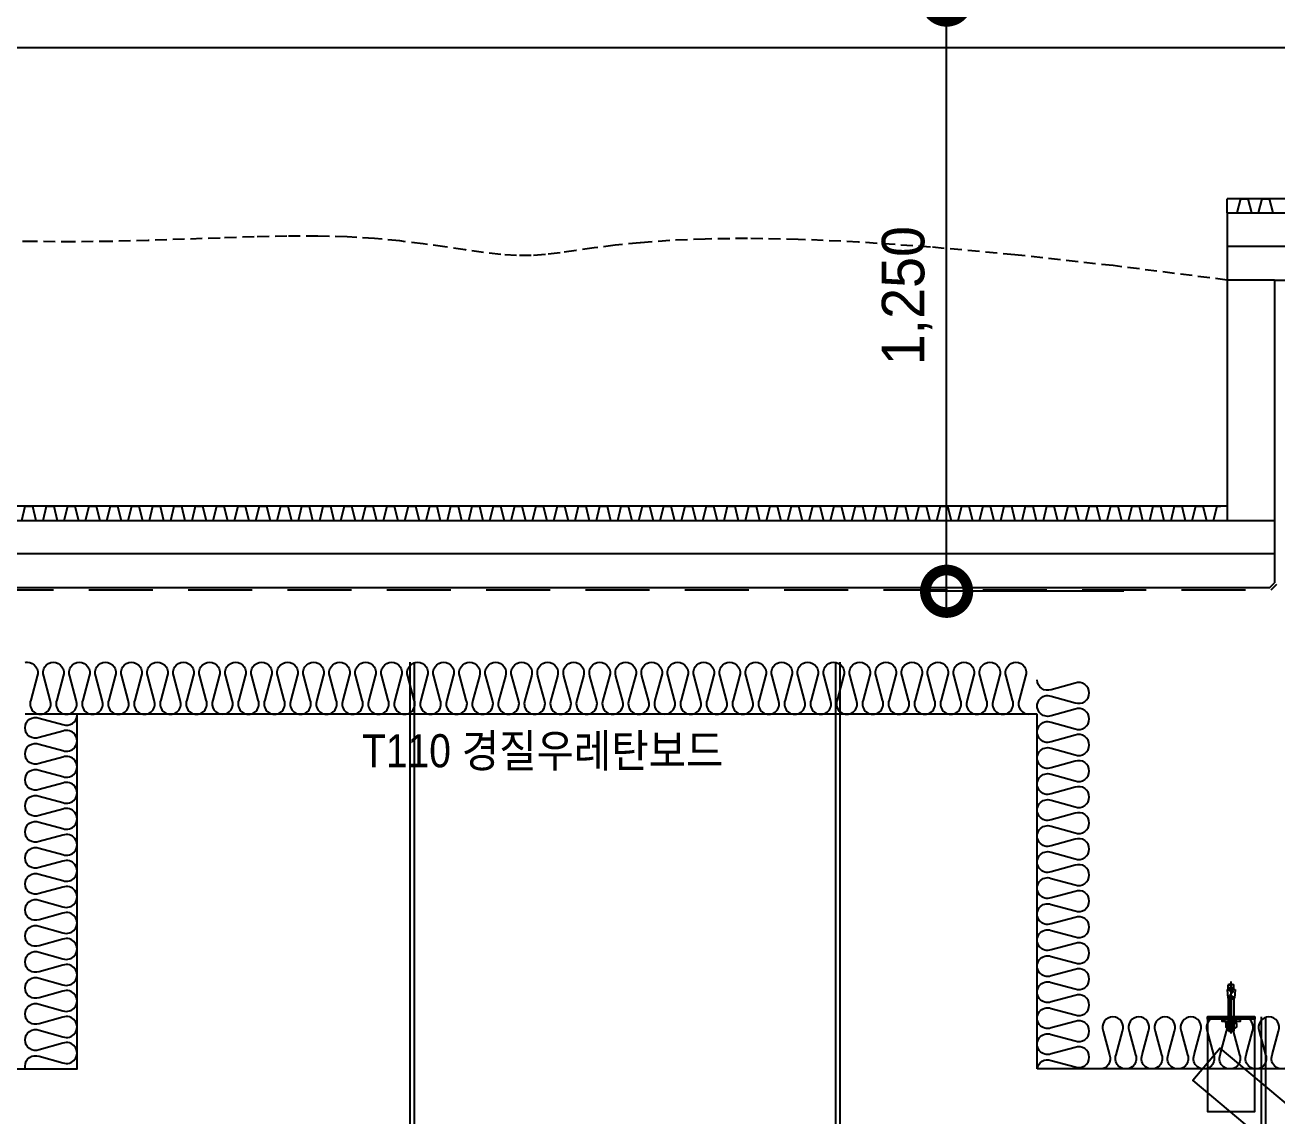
# Model space of a CAD drawing. Header units: millimetres. Extents: x 17311 to 801382, y -242618 to -104888.
# Drawn here: x 156145 to 158792, y -220068 to -217761 of the extents above; entities that cross this region are included whole.
import ezdxf
from ezdxf.enums import TextEntityAlignment as Align

# ---------------------------------------------------------------- set-up
doc = ezdxf.new("R2010")
doc.units = ezdxf.units.MM
doc.header["$LTSCALE"] = 250
doc.linetypes.add('HID', pattern=[2.8, 1.8, -1])
doc.linetypes.add('HIDDENX2', pattern=[0.75, 0.5, -0.25])
doc.layers.get('Defpoints').update_dxf_attribs({"color": 151})
for name, color, linetype in [('A-CEIL_EL', 8, 'Continuous'), ('A-ELE-4', 4, 'Continuous'), ('A-ETC-8', 8, 'Continuous'), ('A-FIN', 6, 'Continuous'), ('A-FIN-8', 8, 'Continuous'), ('A-HAT-WIREMESH', 9, 'g_mesh'), ('A-INS', 251, 'Continuous'), ('A-WP', 1, 'HID'), ('ISL', 251, 'Continuous'), ('배수판', 251, 'Continuous')]:
    doc.layers.add(name, color=color, linetype=linetype)
doc.layers.add('CK', color=221, linetype='Continuous', plot=False)
doc.layers.add('NOPLOT-단열', color=225, linetype='Continuous', plot=False)
doc.styles.add('Gdim', font='')
doc.styles.get('Gdim').set_extended_font_data('Dotum')
doc.linetypes.add('g_mesh', pattern='A,10,-0.8,["X",Gdim,S=0.6,R=0,X=-0.15,Y=-0.3],-0.8', length=11.6)
doc.dimstyles.new('Gdim50', dxfattribs={"dimscale": 30, "dimtxt": 3, "dimasz": 6, "dimexe": 1.5, "dimexo": 2, "dimgap": 1, "dimtad": 1, "dimdec": 0, "dimzin": 0, "dimdsep": 46, "dimlunit": 6, "dimtxsty": 'Gdim', "dimblk": 'DOTSMALL', "dimcen": 1.5, "dimdle": 1.5, "dimclrd": 256, "dimclre": 256, "dimclrt": 256, "dimazin": 0, "dimtfac": 1, "dimtdec": 0, "dimtix": 1, "dimtmove": 2, "dimatfit": 3, "dimldrblk": 'DOTSMALL', "dimfxl": 1.5, "dimtolj": 1, "dimtzin": 0, "dimlwd": -1, "dimlwe": -1, "dimarcsym": 1})

# ---------------------------------------------------------------- blocks, each defined once
blk = doc.blocks.new('m12 set anchor')
at = {"layer": 'A-ETC-8'}
for p, q in [((-11, 5.5), (-11, 12.5)), ((-10.8, 3), (-0.5, 4)), ((-10.8, 0), (-10.8, 3)), ((-10.8, 0), (-0.5, 1)), ((-10.8, 0), (0.5, 0)), ((0, 14), (-9.5, 14)), ((0, 4), (-9.5, 4)), ((-4.8, 21), (-6, 19.8)), ((-6, 19.8), (6, 19.8)), ((-6, -49), (-6, 19.8)), ((-5.5, 5.5), (-5.5, 12.5)), ((-4.8, 21), (4.8, 21)), ((-4.8, -49), (-4.8, 21)), ((-0.5, 1), (-0.5, 4)), ((10.7, 3), (-0.5, 3)), ((0, 26), (0, -84)), ((0, 14), (9.5, 14)), ((0, 4), (9.5, 4)), ((0.5, 2), (10.7, 3)), ((0.5, -1), (0.5, 2)), ((0.5, -1), (10.7, 0)), ((6, 19.8), (4.8, 21)), ((4.8, -49), (4.8, 21)), ((5.5, 5.5), (5.5, 12.5)), ((6, -49), (6, 19.8)), ((10.7, 0), (10.7, 3)), ((11, 5.5), (11, 12.5)), ((-8.2, -67), (-7, -49)), ((-7, -49), (0, -49)), ((6, -46.6), (-6, -46.6)), ((0, -49), (3.9, -49)), ((7, -49), (4.4, -49)), ((8.2, -67), (7, -49)), ((-3.6, -67), (-8.2, -67)), ((-6, -67), (-6, -76.6)), ((6, -69.4), (-6, -69.4)), ((6, -70.6), (-6, -70.6)), ((0, -79), (-6, -76.6)), ((-6, -76.6), (0, -76.6)), ((2.6, -60.8), (-3.6, -54.7)), ((2.9, -60.5), (-3.2, -54.4)), ((-2.4, -64.1), (1.2, -64.1)), ((-2.4, -64.6), (1.2, -64.6)), ((-2.4, -67), (0, -67)), ((0, -67), (8.2, -67)), ((6, -76.6), (0, -76.6)), ((0, -79), (6, -76.6)), ((6, -67), (6, -76.6))]:
    blk.add_line(p, q, dxfattribs=at)
for centre, radius, start, end in [((-9.5, 12.5), 1.47, 90, 180), ((-9.5, 5.5), 1.47, 180, 270), ((-7, 12.5), 1.47, 0, 90), ((-7, 5.5), 1.47, 270, 0), ((-4, 12.5), 1.47, 90, 180), ((-4, 5.5), 1.47, 180, 270), ((4, 12.5), 1.47, 0, 90), ((4, 5.5), 1.47, 270, 0), ((7, 12.5), 1.47, 90, 180), ((7, 5.5), 1.47, 180, 270), ((9.5, 12.5), 1.47, 0, 90), ((9.5, 5.5), 1.47, 270, 0), ((-2.4, -53.5), 1.68, 45, 225), ((-2.4, -53.5), 1.2, 45, 225), ((1, -50.1), 3.6, 225, 18.0378), ((1, -50.1), 3.12, 225, 20.9333), ((-2.4, -65.8), 1.68, 90, 225.5847), ((-2.4, -65.8), 1.2, 90, 270), ((1.2, -62.2), 2.4, 270, 45), ((1.2, -62.2), 1.92, 270, 45)]:
    blk.add_arc(centre, radius, start, end, dxfattribs=at)
blk = doc.blocks.new('_DotSmall')
at = {"color": 0, "linetype": 'ByBlock', "const_width": 0.5}
blk.add_lwpolyline([(-0.0625, 0, 1), (0.0625, 0, 1)], format="xyb", close=True, dxfattribs=at)
blk = doc.blocks.new('*D55')
at = {"layer": 'CK', "transparency": 16777216}
for p, q in [((158093.8, -219003.4), (158093.8, -217663.4)), ((158468.7, -217708.4), (158048.8, -217708.4)), ((158468.7, -218958.4), (158048.8, -218958.4))]:
    blk.add_line(p, q, dxfattribs=at)
at = {"layer": 'Defpoints', "color": 0, "transparency": 16777216}
for p in [(158093.8, -217708.4), (158528.7, -217708.4), (158528.7, -218958.4)]:
    blk.add_point(p, dxfattribs=at)
at = {"layer": 'CK', "transparency": 16777216, "xscale": 180, "yscale": 180, "zscale": 180}
for p, rotation in [((158093.8, -217708.4), 90), ((158093.8, -218958.4), 270)]:
    blk.add_blockref('_DotSmall', p, dxfattribs=dict(at, rotation=rotation))
at = {"layer": 'CK', "transparency": 16777216, "insert": (158010.1, -218333.4), "char_height": 90, "attachment_point": 5, "rotation": 90, "style": 'Gdim'}
blk.add_mtext('\\A1;1,250', dxfattribs=at)

msp = doc.modelspace()

# ---------------------------------------------------------------- hatches: boundary and pattern name
at = {"layer": 'A-ETC-8'}
h = msp.add_hatch(dxfattribs=at)
h.set_pattern_fill('JIS_LC_20A', color=256, scale=2, angle=180)
h.set_pattern_definition([(45, (146571.477, -224919.067), (-28.28427, 28.28427), []), (45, (146573.477, -224919.067), (-28.28427, 28.28427), [])])
h.paths.add_polyline_path([(158745.4, -219863.4), (158645.4, -219863.4), (158645.4, -219858.4), (158745.4, -219858.4)])
h = msp.add_hatch(dxfattribs=at)
h.set_pattern_fill('DASH', color=256, scale=0.5, angle=360)
h.set_pattern_definition([(360, (158439.6644, -208464.9243), (1.5875, 1.5875), [1.5875, -1.5875])])
h.paths.add_polyline_path([(158701.9, -219863.4), (158688.9, -219863.4), (158688.9, -219858.4), (158701.9, -219858.4)])

# ---------------------------------------------------------------- linework, layer by layer
at = {"layer": 'A-CEIL_EL'}
for p, q in [((156959.8, -221922.6, 0), (156959.8, -219108.4, 0)), ((156968.8, -221922.6, 0), (156968.8, -219108.4, 0)), ((157859.8, -221922.6, 0), (157859.8, -219108.4, 0)), ((157868.8, -221922.6, 0), (157868.8, -219108.4, 0)), ((158759.8, -221922.6, 0), (158759.8, -219858.4, 0)), ((158768.8, -221922.6, 0), (158768.8, -219858.4, 0))]:
    msp.add_line(p, q, dxfattribs=at)
at = {"layer": 'A-ELE-4'}
msp.add_line((154895.3, -217808.4), (162090.3, -217808.4), dxfattribs=at)
at = {"layer": 'A-ETC-8'}
for points in [[(158745.4, -219858.4), (158645.4, -219858.4), (158645.4, -220058.4), (158745.4, -220058.4)], [(158745.4, -219863.4), (158645.4, -219863.4), (158645.4, -219858.4), (158745.4, -219858.4)], [(158701.9, -219863.4), (158688.9, -219863.4), (158688.9, -219858.4), (158701.9, -219858.4)], [(158715.4, -219863.4), (158675.4, -219863.4), (158675.4, -219867.4), (158715.4, -219867.4)]]:
    msp.add_lwpolyline(points, close=True, dxfattribs=at)
at = {"layer": 'A-ETC-8', "elevation": 0}
msp.add_lwpolyline([(159797.2, -220868.2), (158671.9, -219924.1), (158614.1, -219993), (159739.3, -220937.2)], close=True, dxfattribs=at)
at = {"layer": 'A-FIN'}
for p, q in [((158687.3, -218158.4), (162987.3, -218158.4, 0)), ((158687.3, -218158.4, 0), (158687.3, -218808.4, 0)), ((158787.3, -218300.4, 0), (158687.3, -218300.4, 0)), ((154803.3, -218808.4, 0), (158787.3, -218808.4, 0))]:
    msp.add_line(p, q, dxfattribs=at)
at = {"layer": 'A-FIN-8'}
for p, q in [((158787.3, -218300.4, 0), (162977, -218300.4, 0)), ((158787.3, -218300.4, 0), (158787.3, -218940.2)), ((154813.5, -218950.4, 0), (158777, -218950.4, 0)), ((158777, -218950.4), (158787.3, -218940.2))]:
    msp.add_line(p, q, dxfattribs=at)
at = {"layer": 'A-HAT-WIREMESH', "ltscale": 0.6}
for p, q in [((162987.3, -218229.4, 0), (158687.3, -218229.4)), ((158787.3, -218879.4, 0), (154803.3, -218879.4, 0))]:
    msp.add_line(p, q, dxfattribs=at)
at = {"layer": 'A-INS', "linetype": 'HIDDENX2', "ltscale": 0.2}
msp.add_lwpolyline([(158687.3, -218300.4), (158446.2, -218269.9), (158238, -218247), (158059.5, -218230.7), (157907.8, -218220.1), (157779.9, -218214.3), (157672.7, -218212.5), (157583.3, -218213.6), (157508.6, -218216.9), (157445.9, -218221.5), (157393.2, -218226.9), (157348.5, -218232.5), (157310.2, -218238), (157276.5, -218242.8), (157245.5, -218246.5), (157215.4, -218248.6), (157184.5, -218248.7), (157151.1, -218246.4), (157114.9, -218242.2), (157075.7, -218236.6), (157033.1, -218230.3), (156987.1, -218223.8), (156937.5, -218217.7), (156883.9, -218212.6), (156826.3, -218209.1), (156764.5, -218207.6), (156698.8, -218207.8), (156629.7, -218209.2), (156557.5, -218211.5), (156482.7, -218214.1), (156405.7, -218216.6), (156326.8, -218218.6), (156246.6, -218219.5), (156165.2, -218219.1), (156083.1, -218217.5)], dxfattribs=at)
at = {"layer": 'A-WP', "ltscale": 0.3}
for p, q in [((154810.4, -218955.4, 0), (158780.1, -218955.4, 0)), ((158780.1, -218955.4), (158792.3, -218943.3))]:
    msp.add_line(p, q, dxfattribs=at)
at = {"layer": 'ISL'}
for p, q in [((158285.3, -219218.4), (156145.3, -219218.4)), ((158285.3, -219968.4), (158285.3, -219218.4)), ((159105.3, -219968.4), (158285.3, -219968.4))]:
    msp.add_line(p, q, dxfattribs=at)
msp.add_lwpolyline([(156145.3, -219109, -0.057371), (156150.3, -219108.4, -0.524856), (156170.8, -219138.2), (156157.2, -219188.6, 1.449198), (156198.3, -219188.6), (156184.7, -219138.2, -0.524856), (156205.3, -219108.4, -0.524856), (156225.8, -219138.2), (156212.2, -219188.6, 1.449198), (156253.3, -219188.6), (156239.7, -219138.2, -0.524856), (156260.3, -219108.4, -0.524856), (156280.8, -219138.2), (156267.2, -219188.6, 1.449198), (156308.3, -219188.6), (156294.7, -219138.2, -0.524856), (156315.3, -219108.4, -0.524856), (156335.8, -219138.2), (156322.2, -219188.6, 1.449198), (156363.3, -219188.6), (156349.7, -219138.2, -0.524856), (156370.3, -219108.4, -0.524856), (156390.8, -219138.2), (156377.2, -219188.6, 1.449198), (156418.3, -219188.6), (156404.7, -219138.2, -0.524856), (156425.3, -219108.4, -0.524856), (156445.8, -219138.2), (156432.2, -219188.6, 1.449198), (156473.3, -219188.6), (156459.7, -219138.2, -0.524856), (156480.3, -219108.4, -0.524856), (156500.8, -219138.2), (156487.2, -219188.6, 1.449198), (156528.3, -219188.6), (156514.7, -219138.2, -0.524856), (156535.3, -219108.4, -0.524856), (156555.8, -219138.2), (156542.2, -219188.6, 0.524933), (156562.8, -219218.4, 0.524933), (156583.3, -219188.6), (156569.7, -219138.2, -0.524856), (156590.3, -219108.4, -0.524856), (156610.8, -219138.2), (156597.2, -219188.6, 1.449198), (156638.3, -219188.6), (156624.7, -219138.2, -0.524856), (156645.3, -219108.4, -0.524856), (156665.8, -219138.2), (156652.2, -219188.6, 1.449198), (156693.3, -219188.6), (156679.7, -219138.2, -0.524856), (156700.3, -219108.4, -0.524856), (156720.8, -219138.2), (156707.2, -219188.6, 1.449198), (156748.3, -219188.6), (156734.7, -219138.2, -0.524856), (156755.3, -219108.4, -0.524856), (156775.8, -219138.2), (156762.2, -219188.6, 1.449198), (156803.3, -219188.6), (156789.7, -219138.2, -0.524856), (156810.3, -219108.4, -0.524856), (156830.8, -219138.2), (156817.2, -219188.6, 1.449198), (156858.3, -219188.6), (156844.7, -219138.2, -0.524856), (156865.3, -219108.4, -0.524856), (156885.8, -219138.2), (156872.2, -219188.6, 1.449198), (156913.3, -219188.6), (156899.7, -219138.2, -0.524856), (156920.3, -219108.4, -0.524856), (156940.8, -219138.2), (156927.2, -219188.6, 1.449198), (156968.3, -219188.6), (156954.7, -219138.2, -0.524856), (156975.3, -219108.4, -0.524856), (156995.8, -219138.2), (156982.2, -219188.6, 1.449198), (157023.3, -219188.6), (157009.7, -219138.2, -0.524855), (157030.3, -219108.4, -0.524855), (157050.8, -219138.2), (157037.2, -219188.6, 1.449198), (157078.3, -219188.6), (157064.7, -219138.2, -0.524856), (157085.3, -219108.4, -0.524856), (157105.8, -219138.2), (157092.2, -219188.6, 1.449198), (157133.3, -219188.6), (157119.7, -219138.2, -0.524856), (157140.3, -219108.4, -0.524856), (157160.8, -219138.2), (157147.2, -219188.6, 1.449198), (157188.3, -219188.6), (157174.7, -219138.2, -0.524856), (157195.3, -219108.4, -0.524856), (157215.8, -219138.2), (157202.2, -219188.6, 1.449198), (157243.3, -219188.6), (157229.7, -219138.2, -0.524856), (157250.3, -219108.4, -0.524856), (157270.8, -219138.2), (157257.2, -219188.6, 1.449198), (157298.3, -219188.6), (157284.7, -219138.2, -0.524856), (157305.3, -219108.4, -0.524856), (157325.8, -219138.2), (157312.2, -219188.6, 1.449198), (157353.3, -219188.6), (157339.7, -219138.2, -0.524856), (157360.3, -219108.4, -0.524856), (157380.8, -219138.2), (157367.2, -219188.6, 1.449198), (157408.3, -219188.6), (157394.7, -219138.2, -0.524856), (157415.3, -219108.4, -0.524856), (157435.8, -219138.2), (157422.2, -219188.6, 1.449198), (157463.3, -219188.6), (157449.7, -219138.2, -0.524856), (157470.3, -219108.4, -0.524856), (157490.8, -219138.2), (157477.2, -219188.6, 0.524933), (157497.8, -219218.4, 0.524933), (157518.3, -219188.6), (157504.7, -219138.2, -0.524856), (157525.3, -219108.4, -0.524856), (157545.8, -219138.2), (157532.2, -219188.6, 1.449198), (157573.3, -219188.6), (157559.7, -219138.2, -0.524856), (157580.3, -219108.4, -0.524856), (157600.8, -219138.2), (157587.2, -219188.6, 1.449198), (157628.3, -219188.6), (157614.7, -219138.2, -0.524856), (157635.3, -219108.4, -0.524856), (157655.8, -219138.2), (157642.2, -219188.6, 1.449198), (157683.3, -219188.6), (157669.7, -219138.2, -0.524856), (157690.3, -219108.4, -0.524856), (157710.8, -219138.2), (157697.2, -219188.6, 1.449198), (157738.3, -219188.6), (157724.7, -219138.2, -0.524856), (157745.3, -219108.4, -0.524856), (157765.8, -219138.2), (157752.2, -219188.6, 1.449198), (157793.3, -219188.6), (157779.7, -219138.2, -0.524856), (157800.3, -219108.4, -0.524856), (157820.8, -219138.2), (157807.2, -219188.6, 1.449198), (157848.3, -219188.6), (157834.7, -219138.2, -0.524856), (157855.3, -219108.4, -0.524856), (157875.8, -219138.2), (157862.2, -219188.6, 1.449198), (157903.3, -219188.6), (157889.7, -219138.2, -0.524856), (157910.3, -219108.4, -0.524856), (157930.8, -219138.2), (157917.2, -219188.6, 1.449198), (157958.3, -219188.6), (157944.7, -219138.2, -0.524856), (157965.3, -219108.4, -0.524856), (157985.8, -219138.2), (157972.2, -219188.6, 1.449198), (158013.3, -219188.6), (157999.7, -219138.2, -0.524856), (158020.3, -219108.4, -0.524856), (158040.8, -219138.2), (158027.2, -219188.6, 1.449198), (158068.3, -219188.6), (158054.7, -219138.2, -0.524856), (158075.3, -219108.4, -0.524856), (158095.8, -219138.2), (158082.2, -219188.6, 1.449198), (158123.3, -219188.6), (158109.7, -219138.2, -0.524856), (158130.3, -219108.4, -0.524856), (158150.8, -219138.2), (158137.2, -219188.6, 1.449198), (158178.3, -219188.6), (158164.7, -219138.2, -0.524856), (158185.3, -219108.4, -0.524856), (158205.8, -219138.2), (158192.2, -219188.6, 1.449198), (158233.3, -219188.6), (158219.7, -219138.2, -0.524856), (158240.3, -219108.4, -0.524856), (158260.8, -219138.2), (158247.2, -219188.6, 0.524933), (158267.8, -219218.4)], format="xyb", dxfattribs=at)
at = {"layer": 'ISL', "elevation": 0}
for points in [[(158285.4, -219968.4, -0.489145), (158315.1, -219950.3), (158365.4, -219964, 0.524856), (158395.3, -219943.4, 0.524856), (158365.4, -219922.8), (158315.1, -219936.5, -1.449198), (158315.1, -219895.3), (158365.4, -219909, 0.524856), (158395.3, -219888.4, 0.524856), (158365.4, -219867.8), (158315.1, -219881.5, -1.449198), (158315.1, -219840.3), (158365.4, -219854, 0.524856), (158395.3, -219833.4, 0.524856), (158365.4, -219812.8), (158315.1, -219826.5, -1.449198), (158315.1, -219785.3), (158365.4, -219799, 0.524856), (158395.3, -219778.4, 0.524856), (158365.4, -219757.8), (158315.1, -219771.5, -1.449198), (158315.1, -219730.3), (158365.4, -219744, 0.524856), (158395.3, -219723.4, 0.524856), (158365.4, -219702.8), (158315.1, -219716.5, -1.449198), (158315.1, -219675.3), (158365.4, -219689, 0.524856), (158395.3, -219668.4, 0.524856), (158365.4, -219647.8), (158315.1, -219661.5, -1.449198), (158315.1, -219620.3), (158365.4, -219634, 0.524856), (158395.3, -219613.4, 0.524856), (158365.4, -219592.8), (158315.1, -219606.5, -1.449198), (158315.1, -219565.3), (158365.4, -219579, 0.524856), (158395.3, -219558.4, 0.524856), (158365.4, -219537.8), (158315.1, -219551.5, -1.449198), (158315.1, -219510.3), (158365.4, -219524, 0.524856), (158395.3, -219503.4, 0.524856), (158365.4, -219482.8), (158315.1, -219496.5, -1.449198), (158315.1, -219455.3), (158365.4, -219469, 0.524856), (158395.3, -219448.4, 0.524856), (158365.4, -219427.8), (158315.1, -219441.5, -1.449198), (158315.1, -219400.3), (158365.4, -219414, 0.524856), (158395.3, -219393.4, 0.524856), (158365.4, -219372.8), (158315.1, -219386.5, -1.449198), (158315.1, -219345.3), (158365.4, -219359, 0.524856), (158395.3, -219338.4, 0.524856), (158365.4, -219317.8), (158315.1, -219331.5, -1.449198), (158315.1, -219290.3), (158365.4, -219304, 0.524856), (158395.3, -219283.4, 0.524856), (158365.4, -219262.8), (158315.1, -219276.5, -1.449198), (158315.1, -219235.3), (158365.4, -219249, 0.524856), (158395.3, -219228.4, 0.524856), (158365.4, -219207.8), (158315.1, -219221.5, -1.449198), (158315.1, -219180.3), (158365.4, -219194, 0.524856), (158395.3, -219173.4, 0.524856), (158365.4, -219152.8), (158315.1, -219166.5, -0.524933), (158285.3, -219145.9)], [(156146.2, -219968.4, -0.073028), (156145.3, -219962.1, -0.524856), (156175.1, -219941.5), (156225.4, -219955.2, 1.449198), (156225.4, -219914), (156175.1, -219927.7, -0.524856), (156145.3, -219907.1, -0.524856), (156175.1, -219886.5), (156225.4, -219900.2, 1.449198), (156225.4, -219859), (156175.1, -219872.7, -0.524856), (156145.3, -219852.1, -0.524856), (156175.1, -219831.5), (156225.4, -219845.2, 1.449198), (156225.4, -219804), (156175.1, -219817.7, -0.524856), (156145.3, -219797.1, -0.524856), (156175.1, -219776.5), (156225.4, -219790.2, 1.449198), (156225.4, -219749), (156175.1, -219762.7, -0.524856), (156145.3, -219742.1, -0.524856), (156175.1, -219721.5), (156225.4, -219735.2, 1.449198), (156225.4, -219694), (156175.1, -219707.7, -0.524856), (156145.3, -219687.1, -0.524856), (156175.1, -219666.5), (156225.4, -219680.2, 1.449198), (156225.4, -219639), (156175.1, -219652.7, -0.524856), (156145.3, -219632.1, -0.524856), (156175.1, -219611.5), (156225.4, -219625.2, 1.449198), (156225.4, -219584), (156175.1, -219597.7, -0.524856), (156145.3, -219577.1, -0.524856), (156175.1, -219556.5), (156225.4, -219570.2, 1.449198), (156225.4, -219529), (156175.1, -219542.7, -0.524856), (156145.3, -219522.1, -0.524856), (156175.1, -219501.5), (156225.4, -219515.2, 1.449198), (156225.4, -219474), (156175.1, -219487.7, -0.524856), (156145.3, -219467.1, -0.524856), (156175.1, -219446.5), (156225.4, -219460.2, 1.449198), (156225.4, -219419), (156175.1, -219432.7, -0.524856), (156145.3, -219412.1, -0.524856), (156175.1, -219391.5), (156225.4, -219405.2, 1.449198), (156225.4, -219364), (156175.1, -219377.7, -0.524856), (156145.3, -219357.1, -0.524856), (156175.1, -219336.5), (156225.4, -219350.2, 1.449198), (156225.4, -219309), (156175.1, -219322.7, -0.524856), (156145.3, -219302.1, -0.524856), (156175.1, -219281.5), (156225.4, -219295.2, 1.449198), (156225.4, -219254), (156175.1, -219267.7, -0.524856), (156145.3, -219247.1, -0.524856), (156175.1, -219226.5), (156225.4, -219240.2, 0.524933), (156255.3, -219219.6)], [(158823.3, -219938.6, -1.449198), (158782.2, -219938.6), (158795.8, -219888.2, 0.524856), (158775.3, -219858.4, 0.524856), (158754.7, -219888.2), (158768.3, -219938.6, -1.449198), (158727.2, -219938.6), (158740.8, -219888.2, 0.524856), (158720.3, -219858.4, 0.524856), (158699.7, -219888.2), (158713.3, -219938.6, -1.449198), (158672.2, -219938.6), (158685.8, -219888.2, 0.524856), (158665.3, -219858.4, 0.524856), (158644.7, -219888.2), (158658.3, -219938.6, -1.449198), (158617.2, -219938.6), (158630.8, -219888.2, 0.524856), (158610.3, -219858.4, 0.524856), (158589.7, -219888.2), (158603.3, -219938.6, -1.449198), (158562.2, -219938.6), (158575.8, -219888.2, 0.524856), (158555.3, -219858.4, 0.524856), (158534.7, -219888.2), (158548.3, -219938.6, -1.449198), (158507.2, -219938.6), (158520.8, -219888.2, 0.524856), (158500.3, -219858.4, 0.524856), (158479.7, -219888.2), (158493.3, -219938.6, -1.449198), (158452.2, -219938.6), (158465.8, -219888.2, 0.524856), (158445.3, -219858.4, 0.524856), (158424.7, -219888.2), (158438.3, -219938.6, -0.524951), (158417.8, -219968.4, -0.524951)]]:
    msp.add_lwpolyline(points, format="xyb", dxfattribs=at)
msp.add_lwpolyline([(155435.3, -219218.4), (155435.3, -219968.4), (156255.3, -219968.4), (156255.3, -219218.4)], dxfattribs=at)
at = {"layer": '배수판'}
for p, q in [((162855.3, -218128.4), (158687.3, -218128.4, 0)), ((158687.3, -218158.4), (158687.3, -218128.4, 0)), ((158687.3, -218778.4, 0), (154803.3, -218778.4, 0))]:
    msp.add_line(p, q, dxfattribs=at)
at = {"layer": '배수판', "elevation": 0}
for points in [[(158700.8, -218158.4, 0.000796), (158708.3, -218158.4), (158715.8, -218128.4, -0.0016), (158730.8, -218128.4), (158738.3, -218158.4, 0.000796), (158745.8, -218158.4, 0.000796), (158753.3, -218158.4), (158760.8, -218128.4, -0.0016), (158775.8, -218128.4), (158783.3, -218158.4, 0.000796), (158790.8, -218158.4, 0.000796), (158798.3, -218158.4)], [(156138.3, -218808.4), (156145.8, -218778.4, -0.000796), (156153.3, -218778.4, -0.000796), (156160.8, -218778.4), (156168.3, -218808.4, 0.0016), (156183.3, -218808.4), (156190.8, -218778.4, -0.000796), (156198.3, -218778.4, -0.000796), (156205.8, -218778.4), (156213.3, -218808.4, 0.0016), (156228.3, -218808.4), (156235.8, -218778.4, -0.000796), (156243.3, -218778.4, -0.000796), (156250.8, -218778.4), (156258.3, -218808.4, 0.0016), (156273.3, -218808.4), (156280.8, -218778.4, -0.000796), (156288.3, -218778.4, -0.000796), (156295.8, -218778.4), (156303.3, -218808.4, 0.0016), (156318.3, -218808.4), (156325.8, -218778.4, -0.000796), (156333.3, -218778.4, -0.000796), (156340.8, -218778.4), (156348.3, -218808.4, 0.0016), (156363.3, -218808.4), (156370.8, -218778.4, -0.000796), (156378.3, -218778.4, -0.000796), (156385.8, -218778.4), (156393.3, -218808.4, 0.0016), (156408.3, -218808.4), (156415.8, -218778.4, -0.000796), (156423.3, -218778.4, -0.000796), (156430.8, -218778.4), (156438.3, -218808.4, 0.0016), (156453.3, -218808.4), (156460.8, -218778.4, -0.000796), (156468.3, -218778.4, -0.000796), (156475.8, -218778.4), (156483.3, -218808.4, 0.0016), (156498.3, -218808.4), (156505.8, -218778.4, -0.000796), (156513.3, -218778.4, -0.000796), (156520.8, -218778.4), (156528.3, -218808.4, 0.0016), (156543.3, -218808.4), (156550.8, -218778.4, -0.000796), (156558.3, -218778.4, -0.000796), (156565.8, -218778.4), (156573.3, -218808.4, 0.0016), (156588.3, -218808.4), (156595.8, -218778.4, -0.000796), (156603.3, -218778.4, -0.000796), (156610.8, -218778.4), (156618.3, -218808.4, 0.0016), (156633.3, -218808.4), (156640.8, -218778.4, -0.000796), (156648.3, -218778.4, -0.000796), (156655.8, -218778.4), (156663.3, -218808.4, 0.0016), (156678.3, -218808.4), (156685.8, -218778.4, -0.000796), (156693.3, -218778.4, -0.000796), (156700.8, -218778.4), (156708.3, -218808.4, 0.0016), (156723.3, -218808.4), (156730.8, -218778.4, -0.000796), (156738.3, -218778.4, -0.000796), (156745.8, -218778.4), (156753.3, -218808.4, 0.0016), (156768.3, -218808.4), (156775.8, -218778.4, -0.000796), (156783.3, -218778.4, -0.000796), (156790.8, -218778.4), (156798.3, -218808.4, 0.0016), (156813.3, -218808.4), (156820.8, -218778.4, -0.000796), (156828.3, -218778.4, -0.000796), (156835.8, -218778.4), (156843.3, -218808.4, 0.0016), (156858.3, -218808.4), (156865.8, -218778.4, -0.000796), (156873.3, -218778.4, -0.000796), (156880.8, -218778.4), (156888.3, -218808.4, 0.0016), (156903.3, -218808.4), (156910.8, -218778.4, -0.000796), (156918.3, -218778.4, -0.000796), (156925.8, -218778.4), (156933.3, -218808.4, 0.0016), (156948.3, -218808.4), (156955.8, -218778.4, -0.000796), (156963.3, -218778.4, -0.000796), (156970.8, -218778.4), (156978.3, -218808.4, 0.0016), (156993.3, -218808.4), (157000.8, -218778.4, -0.000796), (157008.3, -218778.4, -0.000796), (157015.8, -218778.4), (157023.3, -218808.4, 0.0016), (157038.3, -218808.4), (157045.8, -218778.4, -0.000796), (157053.3, -218778.4, -0.000796), (157060.8, -218778.4), (157068.3, -218808.4, 0.0016), (157083.3, -218808.4), (157090.8, -218778.4, -0.000796), (157098.3, -218778.4, -0.000796), (157105.8, -218778.4), (157113.3, -218808.4, 0.0016), (157128.3, -218808.4), (157135.8, -218778.4, -0.000796), (157143.3, -218778.4, -0.000796), (157150.8, -218778.4), (157158.3, -218808.4, 0.0016), (157173.3, -218808.4), (157180.8, -218778.4, -0.000796), (157188.3, -218778.4, -0.000796), (157195.8, -218778.4), (157203.3, -218808.4, 0.0016), (157218.3, -218808.4), (157225.8, -218778.4, -0.000796), (157233.3, -218778.4, -0.000796), (157240.8, -218778.4), (157248.3, -218808.4, 0.0016), (157263.3, -218808.4), (157270.8, -218778.4, -0.000796), (157278.3, -218778.4, -0.000796), (157285.8, -218778.4), (157293.3, -218808.4, 0.0016), (157308.3, -218808.4), (157315.8, -218778.4, -0.000796), (157323.3, -218778.4, -0.000796), (157330.8, -218778.4), (157338.3, -218808.4, 0.0016), (157353.3, -218808.4), (157360.8, -218778.4, -0.000796), (157368.3, -218778.4, -0.000796), (157375.8, -218778.4), (157383.3, -218808.4, 0.0016), (157398.3, -218808.4), (157405.8, -218778.4, -0.000796), (157413.3, -218778.4, -0.000796), (157420.8, -218778.4), (157428.3, -218808.4, 0.0016), (157443.3, -218808.4), (157450.8, -218778.4, -0.000796), (157458.3, -218778.4, -0.000796), (157465.8, -218778.4), (157473.3, -218808.4, 0.0016), (157488.3, -218808.4), (157495.8, -218778.4, -0.000796), (157503.3, -218778.4, -0.000796), (157510.8, -218778.4), (157518.3, -218808.4, 0.0016), (157533.3, -218808.4), (157540.8, -218778.4, -0.000796), (157548.3, -218778.4, -0.000796), (157555.8, -218778.4), (157563.3, -218808.4, 0.0016), (157578.3, -218808.4), (157585.8, -218778.4, -0.000796), (157593.3, -218778.4, -0.000796), (157600.8, -218778.4), (157608.3, -218808.4, 0.0016), (157623.3, -218808.4), (157630.8, -218778.4, -0.000796), (157638.3, -218778.4, -0.000796), (157645.8, -218778.4), (157653.3, -218808.4, 0.0016), (157668.3, -218808.4), (157675.8, -218778.4, -0.000796), (157683.3, -218778.4, -0.000796), (157690.8, -218778.4), (157698.3, -218808.4, 0.0016), (157713.3, -218808.4), (157720.8, -218778.4, -0.000796), (157728.3, -218778.4, -0.000796), (157735.8, -218778.4), (157743.3, -218808.4, 0.0016), (157758.3, -218808.4), (157765.8, -218778.4, -0.000796), (157773.3, -218778.4, -0.000796), (157780.8, -218778.4), (157788.3, -218808.4, 0.0016), (157803.3, -218808.4), (157810.8, -218778.4, -0.000796), (157818.3, -218778.4, -0.000796), (157825.8, -218778.4), (157833.3, -218808.4, 0.0016), (157848.3, -218808.4), (157855.8, -218778.4, -0.000796), (157863.3, -218778.4, -0.000796), (157870.8, -218778.4), (157878.3, -218808.4, 0.0016), (157893.3, -218808.4), (157900.8, -218778.4, -0.000796), (157908.3, -218778.4, -0.000796), (157915.8, -218778.4), (157923.3, -218808.4, 0.0016), (157938.3, -218808.4), (157945.8, -218778.4, -0.000796), (157953.3, -218778.4, -0.000796), (157960.8, -218778.4), (157968.3, -218808.4, 0.0016), (157983.3, -218808.4), (157990.8, -218778.4, -0.000796), (157998.3, -218778.4, -0.000796), (158005.8, -218778.4), (158013.3, -218808.4, 0.0016), (158028.3, -218808.4), (158035.8, -218778.4, -0.000796), (158043.3, -218778.4, -0.000796), (158050.8, -218778.4), (158058.3, -218808.4, 0.0016), (158073.3, -218808.4), (158080.8, -218778.4, -0.000796), (158088.3, -218778.4, -0.000796), (158095.8, -218778.4), (158103.3, -218808.4, 0.0016), (158118.3, -218808.4), (158125.8, -218778.4, -0.000796), (158133.3, -218778.4, -0.000796), (158140.8, -218778.4), (158148.3, -218808.4, 0.0016), (158163.3, -218808.4), (158170.8, -218778.4, -0.000796), (158178.3, -218778.4, -0.000796), (158185.8, -218778.4), (158193.3, -218808.4, 0.0016), (158208.3, -218808.4), (158215.8, -218778.4, -0.000796), (158223.3, -218778.4, -0.000796), (158230.8, -218778.4), (158238.3, -218808.4, 0.0016), (158253.3, -218808.4), (158260.8, -218778.4, -0.000796), (158268.3, -218778.4, -0.000796), (158275.8, -218778.4), (158283.3, -218808.4, 0.0016), (158298.3, -218808.4), (158305.8, -218778.4, -0.000796), (158313.3, -218778.4, -0.000796), (158320.8, -218778.4), (158328.3, -218808.4, 0.0016), (158343.3, -218808.4), (158350.8, -218778.4, -0.000796), (158358.3, -218778.4, -0.000796), (158365.8, -218778.4), (158373.3, -218808.4, 0.0016), (158388.3, -218808.4), (158395.8, -218778.4, -0.000796), (158403.3, -218778.4, -0.000796), (158410.8, -218778.4), (158418.3, -218808.4, 0.0016), (158433.3, -218808.4), (158440.8, -218778.4, -0.000796), (158448.3, -218778.4, -0.000796), (158455.8, -218778.4), (158463.3, -218808.4, 0.0016), (158478.3, -218808.4), (158485.8, -218778.4, -0.000796), (158493.3, -218778.4, -0.000796), (158500.8, -218778.4), (158508.3, -218808.4, 0.0016), (158523.3, -218808.4), (158530.8, -218778.4, -0.000796), (158538.3, -218778.4, -0.000796), (158545.8, -218778.4), (158553.3, -218808.4, 0.0016), (158568.3, -218808.4), (158575.8, -218778.4, -0.000796), (158583.3, -218778.4, -0.000796), (158590.8, -218778.4), (158598.3, -218808.4, 0.0016), (158613.3, -218808.4), (158620.8, -218778.4, -0.000796), (158628.3, -218778.4, -0.000796), (158635.8, -218778.4), (158643.3, -218808.4, 0.0016), (158658.3, -218808.4), (158665.8, -218778.4, -0.000796), (158673.3, -218778.4)]]:
    msp.add_lwpolyline(points, format="xyb", dxfattribs=at)

# ---------------------------------------------------------------- block references
at = {"layer": 'A-ETC-8', "xscale": -1, "rotation": 180}
msp.add_blockref('m12 set anchor', (158695.4, -219867.4), dxfattribs=at)

# ---------------------------------------------------------------- texts
at = {"layer": 'NOPLOT-단열', "style": 'Gdim', "width": 0.9}
msp.add_text('T110 경질우레탄보드', height=70, dxfattribs=at).set_placement((157239.9, -219295.5), align=Align.MIDDLE_CENTER)

# ---------------------------------------------------------------- dimensions: what is measured, and where the dimension line sits
at = {"layer": 'CK'}
dim = msp.add_linear_dim(base=(158093.8, -217708.4), p1=(158528.7, -218958.4), p2=(158528.7, -217708.4), angle=90, dimstyle='Gdim50', dxfattribs=at)
dim.commit()
dim.dimension.update_dxf_attribs({"geometry": '*D55', "text_midpoint": (158010.1, -218333.4)})

doc.saveas('drawing.dxf')
